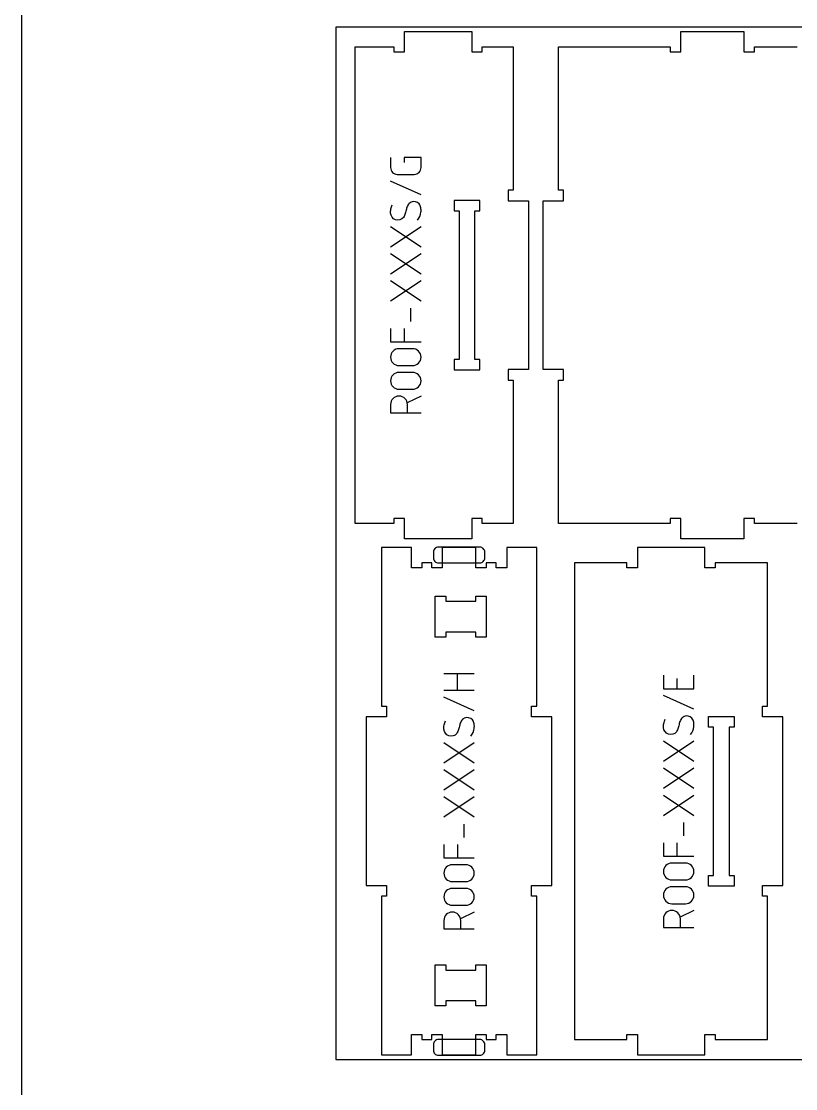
# Model space of a CAD drawing. Extents: x 0 to 12757, y 0 to 30003.
# Drawn here: x 0 to 915, y 11961 to 13222 of the extents above; entities that cross this region are included whole.
import ezdxf

# ---------------------------------------------------------------- set-up
doc = ezdxf.new("R2010")
doc.units = 0
for name, color, linetype in [('0_SHEET_SPRUCEPLY_2440X122', 1, 'CONTINUOUS'), ('1_ANYTOOL_1MMDEEP_LABELS_S', 2, 'CONTINUOUS'), ('3_ANYTOOL_CUTTHROUGH_INSID', 4, 'CONTINUOUS'), ('4_ANYTOOL_CUTTHROUGH_OUTSI', 5, 'CONTINUOUS'), ('5_ANYTOOL_HALF_MILL_9MM_IN', 70, 'CONTINUOUS'), ('DONOTCUT', 7, 'CONTINUOUS')]:
    doc.layers.add(name, color=color, linetype=linetype)

msp = doc.modelspace()

# ---------------------------------------------------------------- linework, layer by layer
at = {"layer": '0_SHEET_SPRUCEPLY_2440X122'}
msp.add_lwpolyline([(371.7, 13215.6), (371.7, 11995.6), (2811.7, 11995.6), (2811.7, 13215.6)], close=True, dxfattribs=at)
at = {"layer": '1_ANYTOOL_1MMDEEP_LABELS_S', "color": 2}
for points in [[(436.3, 13061.6), (436.3, 13049.6, 0.414214), (444.3, 13041.6), (464.3, 13041.6, 0.414214), (472.3, 13049.6), (472.3, 13061.6), (452.3, 13061.6), (452.3, 13055.6)], [(468.3, 12987.6, 0.136555), (472.2, 12996.9, 0.071716), (472.1, 13002.1, 0.133522), (470, 13006.7, 0.344001), (460.6, 13008.7, 0.153745), (456.8, 13005.3, 0.071568), (455, 13000.5, -0.00912), (453.7, 12995.4, -0.090615), (451.5, 12990.8, -0.340346), (442.2, 12988, -0.284273), (436.3, 12995.7, -0.092596), (436.8, 13000.7, -0.017533), (438.3, 13005.6)], [(456.3, 12759.6), (456.3, 12769.6, 1), (436.3, 12769.6), (436.3, 12759.6), (472.3, 12759.6)], [(790.8, 12379.6, 0.136555), (794.7, 12388.9, 0.071716), (794.6, 12394, 0.133522), (792.5, 12398.7, 0.344001), (783.1, 12400.7, 0.153745), (779.4, 12397.2, 0.071568), (777.5, 12392.5, -0.00912), (776.2, 12387.4, -0.090615), (774.1, 12382.8, -0.340346), (764.7, 12380, -0.284273), (758.8, 12387.7, -0.092596), (759.3, 12392.7, -0.017533), (760.8, 12397.6)], [(531.3, 12377.7, 0.136555), (535.2, 12387, 0.071716), (535.1, 12392.1, 0.133522), (533, 12396.7, 0.344001), (523.5, 12398.8, 0.153745), (519.8, 12395.3, 0.071568), (518, 12390.6, -0.00912), (516.7, 12385.4, -0.090615), (514.5, 12380.8, -0.340346), (505.1, 12378, -0.284273), (499.3, 12385.7, -0.092596), (499.7, 12390.8, -0.017533), (501.3, 12395.7)], [(519.3, 12149.7), (519.3, 12159.7, 1), (499.3, 12159.7), (499.3, 12149.7), (535.3, 12149.7)], [(778.8, 12151.6), (778.8, 12161.6, 1), (758.8, 12161.6), (758.8, 12151.6), (794.8, 12151.6)]]:
    msp.add_lwpolyline(points, format="xyb", dxfattribs=at)
for points in [[(472.3, 13017.6), (436.3, 13033.6)], [(472.3, 12979.6), (436.3, 12955.6)], [(472.3, 12955.6), (436.3, 12979.6)], [(472.3, 12947.6), (436.3, 12923.6)], [(472.3, 12923.6), (436.3, 12947.6)], [(472.3, 12915.6), (436.3, 12891.6)], [(472.3, 12891.6), (436.3, 12915.6)], [(460.3, 12867.6), (460.3, 12883.6)], [(436.3, 12859.6), (436.3, 12843.6), (472.3, 12843.6)], [(452.3, 12859.6), (452.3, 12843.6)], [(472.3, 12779.6), (456.1, 12771.6)], [(499.3, 12451.7), (535.3, 12451.7)], [(515.3, 12431.7), (515.3, 12451.7)], [(758.8, 12449.6), (758.8, 12433.6), (794.8, 12433.6), (794.8, 12449.6)], [(774.8, 12445.6), (774.8, 12433.6)], [(535.3, 12431.7), (499.3, 12431.7)], [(535.3, 12407.7), (499.3, 12423.7)], [(794.8, 12409.6), (758.8, 12425.6)], [(535.3, 12345.7), (499.3, 12369.7)], [(535.3, 12369.7), (499.3, 12345.7)], [(794.8, 12347.6), (758.8, 12371.6)], [(794.8, 12371.6), (758.8, 12347.6)], [(794.8, 12315.6), (758.8, 12339.6)], [(794.8, 12339.6), (758.8, 12315.6)], [(535.3, 12313.7), (499.3, 12337.7)], [(535.3, 12337.7), (499.3, 12313.7)], [(535.3, 12281.7), (499.3, 12305.7)], [(535.3, 12305.7), (499.3, 12281.7)], [(794.8, 12283.6), (758.8, 12307.6)], [(794.8, 12307.6), (758.8, 12283.6)], [(782.8, 12259.6), (782.8, 12275.6)], [(523.3, 12257.7), (523.3, 12273.7)], [(499.3, 12249.7), (499.3, 12233.7), (535.3, 12233.7)], [(515.3, 12249.7), (515.3, 12233.7)], [(758.8, 12251.6), (758.8, 12235.6), (794.8, 12235.6)], [(774.8, 12251.6), (774.8, 12235.6)], [(535.3, 12169.7), (519.1, 12161.6)], [(794.8, 12171.6), (778.7, 12163.5)]]:
    msp.add_lwpolyline(points, dxfattribs=at)
for points in [[(462.3, 12815.6, 1), (462.3, 12835.6), (446.3, 12835.6, 1), (446.3, 12815.6)], [(462.3, 12787.6, 1), (462.3, 12807.6), (446.3, 12807.6, 1), (446.3, 12787.6)], [(525.3, 12205.7, 1), (525.3, 12225.7), (509.3, 12225.7, 1), (509.3, 12205.7)], [(784.8, 12207.6, 1), (784.8, 12227.6), (768.8, 12227.6, 1), (768.8, 12207.6)], [(784.8, 12179.6, 1), (784.8, 12199.6), (768.8, 12199.6, 1), (768.8, 12179.6)], [(525.3, 12177.7, 1), (525.3, 12197.7), (509.3, 12197.7, 1), (509.3, 12177.7)]]:
    msp.add_lwpolyline(points, format="xyb", close=True, dxfattribs=at)
at = {"layer": '3_ANYTOOL_CUTTHROUGH_INSID', "color": 4}
for points in [[(511.3, 13010.6), (511.3, 12998.4), (517.3, 12998.4), (517.3, 12822.9), (511.3, 12822.9), (511.3, 12810.4), (541.8, 12810.4), (541.8, 12822.9), (535.8, 12822.9), (535.8, 12998.4), (541.8, 12998.4), (541.8, 13010.9), (511.3, 13010.9)], [(501.5, 12537.2), (537, 12537.2), (537, 12543.2), (549.5, 12543.2), (549.5, 12494.7), (537, 12494.7), (537, 12500.7), (501.5, 12500.7), (501.5, 12494.7), (489, 12494.7), (489, 12543.2), (501.5, 12543.2)], [(842.4, 12400.6), (842.4, 12388.4), (836.4, 12388.4), (836.4, 12212.9), (842.4, 12212.9), (842.4, 12200.4), (811.9, 12200.4), (811.9, 12212.9), (817.9, 12212.9), (817.9, 12388.4), (811.9, 12388.4), (811.9, 12400.9), (842.4, 12400.9)], [(501.5, 12058.7), (489, 12058.7), (489, 12107.2), (501.5, 12107.2), (501.5, 12101.2), (537, 12101.2), (537, 12107.2), (549.5, 12107.2), (549.5, 12058.7), (537, 12058.7), (537, 12064.7), (501.5, 12064.7)]]:
    msp.add_lwpolyline(points, close=True, dxfattribs=at)
at = {"layer": '4_ANYTOOL_CUTTHROUGH_OUTSI', "color": 5}
for points in [[(544.7, 13192.4), (581.3, 13192.4), (581.3, 13022.9), (575.3, 13022.9), (575.3, 13010.4), (599.3, 13010.4), (599.3, 12810.9), (575.3, 12810.9), (575.3, 12798.4), (581.3, 12798.4), (581.3, 12628.9), (544.7, 12628.9), (544.7, 12634.9), (532.2, 12634.9), (532.2, 12610.9), (452.7, 12610.9), (452.7, 12634.9), (440.2, 12634.9), (440.2, 12628.9), (394.5, 12628.9), (394.5, 13192.4), (440.2, 13192.4), (440.2, 13186.4), (452.7, 13186.4), (452.7, 13210.4), (532.2, 13210.4), (532.2, 13186.4), (544.7, 13186.4)], [(425.6, 12188.5), (425.6, 12001), (460.9, 12001), (460.9, 12025), (473.4, 12025), (473.4, 12019), (485, 12019), (485, 12025), (497.5, 12025), (497.5, 12001), (537, 12000.9), (537, 12024.9), (549.5, 12024.9), (549.5, 12018.9), (561.1, 12018.9), (561.1, 12024.9), (573.6, 12024.9), (573.6, 12000.9), (609, 12000.9), (609, 12188.4), (603, 12188.4), (603, 12200.9), (627, 12200.9), (627, 12400.4), (603, 12400.4), (603, 12412.9), (609, 12412.9), (609, 12600.4), (573.6, 12600.4), (573.6, 12576.4), (561.1, 12576.4), (561.1, 12582.4), (549.5, 12582.4), (549.5, 12576.4), (537, 12576.4), (537, 12600.4), (497.5, 12600.5), (497.5, 12576.5), (485, 12576.5), (485, 12582.5), (473.4, 12582.5), (473.4, 12576.5), (460.9, 12576.5), (460.9, 12600.5), (425.6, 12600.5), (425.6, 12413), (431.6, 12413), (431.6, 12400.5), (407.6, 12400.5), (407.6, 12201), (431.6, 12201), (431.6, 12188.5)], [(875.9, 12188.4), (875.9, 12200.9), (899.9, 12200.9), (899.9, 12400.4), (875.9, 12400.4), (875.9, 12412.9), (881.9, 12412.9), (881.9, 12582.4), (820.1, 12582.4), (820.1, 12576.4), (807.6, 12576.4), (807.6, 12600.4), (728.1, 12600.4), (728.1, 12576.4), (715.6, 12576.4), (715.6, 12582.4), (653.7, 12582.4), (653.7, 12018.9), (715.6, 12018.9), (715.6, 12024.9), (728.1, 12024.9), (728.1, 12000.9), (807.6, 12000.9), (807.6, 12024.9), (820.1, 12024.9), (820.1, 12018.9), (881.9, 12018.9), (881.9, 12188.4)]]:
    msp.add_lwpolyline(points, close=True, dxfattribs=at)
msp.add_lwpolyline([(916.8, 12628.9), (866.3, 12628.9), (866.3, 12634.9), (853.8, 12634.9), (853.8, 12610.9), (779.3, 12610.9), (779.3, 12634.9), (766.8, 12634.9), (766.8, 12628.9), (634.8, 12628.9), (634.8, 12798.4), (640.8, 12798.4), (640.8, 12810.9), (616.8, 12810.9), (616.8, 13010.4), (640.8, 13010.4), (640.8, 13022.9), (634.8, 13022.9), (634.8, 13192.4), (766.8, 13192.4), (766.8, 13186.4), (779.3, 13186.4), (779.3, 13210.4), (853.8, 13210.4), (853.8, 13186.4), (866.3, 13186.4), (866.3, 13192.4), (916.8, 13192.4)], dxfattribs=at)
at = {"layer": '5_ANYTOOL_HALF_MILL_9MM_IN', "color": 3}
for points in [[(492.9, 12601, 0.414214), (486.9, 12595), (486.9, 12588.4, 0.414214), (492.9, 12582.4), (541.7, 12582.4, 0.414214), (547.7, 12588.4), (547.7, 12595, 0.414214), (541.7, 12601)], [(492.9, 12019, 0.414214), (486.9, 12013), (486.9, 12006.4, 0.414214), (492.9, 12000.4), (541.7, 12000.4, 0.414214), (547.7, 12006.4), (547.7, 12013, 0.414214), (541.7, 12019)]]:
    msp.add_lwpolyline(points, format="xyb", close=True, dxfattribs=at)
at = {"layer": 'DONOTCUT'}
msp.add_lwpolyline([(0, 0), (3183.4, 0), (3183.4, 13863.5), (0, 13863.5)], close=True, dxfattribs=at)

doc.saveas('drawing.dxf')
